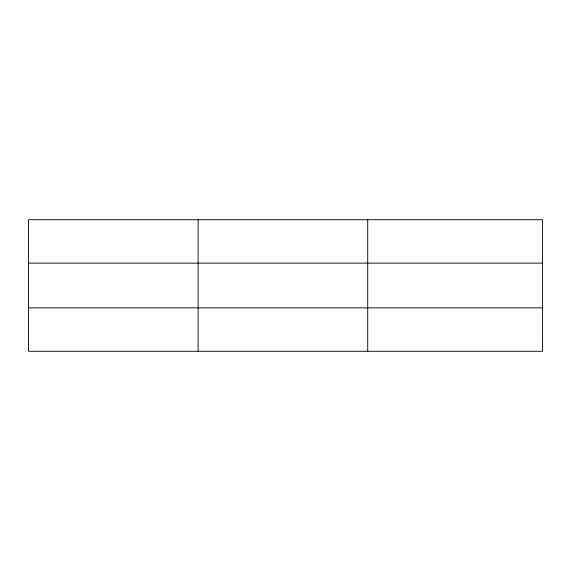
<?xml version="1.0" encoding="UTF-8"?>
<svg xmlns="http://www.w3.org/2000/svg" width="571" height="571" viewBox="0 0 571 571"><rect width="100%" height="100%" fill="white"/><g stroke="black" fill="none" stroke-linecap="round" stroke-linejoin="round"><path stroke-width="0.86" d="M198.137 351.279L198.137 219.721M367.724 351.279L367.724 219.721M28.55 263.138L542.45 263.138M28.55 307.862L542.45 307.862M542.45 340.423L542.45 351.279L28.55 351.279L28.55 219.721L542.45 219.721L542.45 340.423"/></g></svg>
